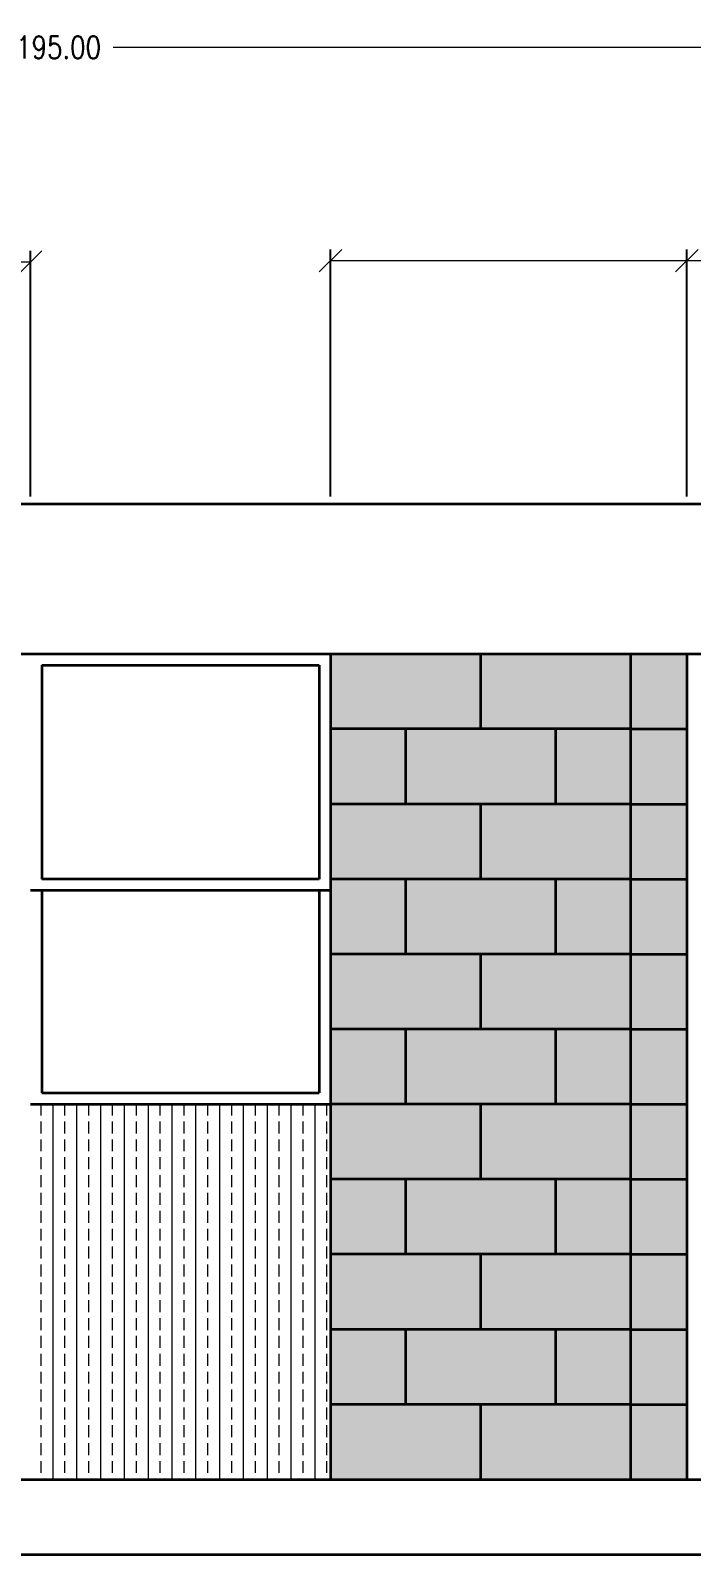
# Paper-space layout 'A000' of a CAD drawing. Header units: metres, sheet in millimetres. Extents: x -6 to 588, y -18 to 402.
# Drawn here: x 405.7 to 440.9, y 119.6 to 200.8 of the extents above; entities that cross this region are included whole.
import ezdxf

# ---------------------------------------------------------------- set-up
doc = ezdxf.new("R2010")
doc.units = ezdxf.units.M
doc.header["$MEASUREMENT"] = 0
doc.layers.get('DEFPOINTS').update_dxf_attribs({"color": 210})
for name, color, linetype, lineweight in [('A-ANNO-DIMS', 3, 'Continuous', 18), ('A-ELEV-MBE1', 7, 'Continuous', 35), ('A-ELEV-PATT', 8, 'Continuous', 18)]:
    doc.layers.add(name, color=color, linetype=linetype, lineweight=lineweight)
doc.styles.add('E-ROMANS', font='romans.shx', dxfattribs={"width": 0.8})
doc.dimstyles.new('E-0100_ARW_18', dxfattribs={"dimscale": 0.001, "dimtxt": 180, "dimasz": 180, "dimexe": 90, "dimexo": 60, "dimgap": 90, "dimtad": 0, "dimzin": 0, "dimdsep": 46, "dimtxsty": 'E-ROMANS', "dimblk": 'OPEN90', "dimcen": 90, "dimclrd": 256, "dimclre": 256, "dimclrt": 256, "dimadec": 0, "dimazin": 0, "dimtfac": 1, "dimtmove": 1, "dimatfit": 3, "dimldrblk": 'OPEN90', "dimfxl": 1, "dimtfill": 1, "dimtolj": 1, "dimtzin": 0, "dimarcsym": 0})

# ---------------------------------------------------------------- blocks, each defined once
blk = doc.blocks.new('_Oblique')
at = {"color": 0, "linetype": 'ByBlock', "lineweight": -2}
blk.add_line((-0.5, -0.5), (0.5, 0.5), dxfattribs=at)
blk = doc.blocks.new('*D96')
at = {"layer": 'A-ANNO-DIMS', "lineweight": -2, "transparency": 16777216}
for p, q in [((309.67, 175.968), (309.67, 200.498)), ((504.67, 175.968), (504.67, 200.498))]:
    blk.add_line(p, q, dxfattribs=at)
at = {"layer": 'A-ANNO-DIMS', "transparency": 16777216}
for p, q in [((309.67, 199.898), (404.261, 199.898)), ((504.67, 199.898), (410.079, 199.898))]:
    blk.add_line(p, q, dxfattribs=at)
at = {"layer": 'DEFPOINTS', "color": 0, "transparency": 16777216}
for p in [(504.67, 199.898), (309.67, 175.568), (504.67, 175.568)]:
    blk.add_point(p, dxfattribs=at)
at = {"layer": 'A-ANNO-DIMS', "transparency": 16777216, "xscale": 1.2, "yscale": 1.2, "zscale": 1.2, "rotation": 180}
blk.add_blockref('_Oblique', (309.67, 199.898), dxfattribs=at)
at = {"layer": 'A-ANNO-DIMS', "transparency": 16777216, "xscale": 1.2, "yscale": 1.2, "zscale": 1.2}
blk.add_blockref('_Oblique', (504.67, 199.898), dxfattribs=at)
at = {"layer": 'A-ANNO-DIMS', "transparency": 16777216, "insert": (407.17, 199.898), "char_height": 1.2, "attachment_point": 5, "style": 'E-ROMANS', "bg_fill": 3, "box_fill_scale": 1.25, "bg_fill_color": 256, "bg_fill_true_color": 13158600, "bg_fill_transparency": 0}
blk.add_mtext('\\A1;195.00', dxfattribs=at)
blk = doc.blocks.new('_Open90')
at = {"color": 0, "linetype": 'ByBlock', "lineweight": -2}
for p, q in [((0, 0), (-1, 0)), ((-0.5, 0.5), (0, 0)), ((0, 0), (-0.5, -0.5))]:
    blk.add_line(p, q, dxfattribs=at)
blk = doc.blocks.new('*D94')
at = {"layer": 'A-ANNO-DIMS', "lineweight": -2, "transparency": 16777216}
for p, q in [((370.696, 175.968), (370.696, 189.053)), ((405.67, 175.968), (405.67, 189.053))]:
    blk.add_line(p, q, dxfattribs=at)
at = {"layer": 'A-ANNO-DIMS', "transparency": 16777216}
for p, q in [((370.696, 188.453), (385.663, 188.453)), ((405.67, 188.453), (390.703, 188.453))]:
    blk.add_line(p, q, dxfattribs=at)
at = {"layer": 'DEFPOINTS', "color": 0, "transparency": 16777216}
for p in [(405.67, 188.453), (370.696, 175.568), (405.67, 175.568)]:
    blk.add_point(p, dxfattribs=at)
at = {"layer": 'A-ANNO-DIMS', "transparency": 16777216, "xscale": 1.2, "yscale": 1.2, "zscale": 1.2, "rotation": 180}
blk.add_blockref('_Oblique', (370.696, 188.453), dxfattribs=at)
at = {"layer": 'A-ANNO-DIMS', "transparency": 16777216, "xscale": 1.2, "yscale": 1.2, "zscale": 1.2}
blk.add_blockref('_Oblique', (405.67, 188.453), dxfattribs=at)
at = {"layer": 'A-ANNO-DIMS', "transparency": 16777216, "insert": (388.183, 188.453), "char_height": 1.2, "attachment_point": 5, "style": 'E-ROMANS', "bg_fill": 3, "box_fill_scale": 1.25, "bg_fill_color": 256, "bg_fill_true_color": 13158600, "bg_fill_transparency": 0}
blk.add_mtext('\\A1;34.97', dxfattribs=at)
blk = doc.blocks.new('*D99')
at = {"layer": 'A-ANNO-DIMS', "lineweight": -2, "transparency": 16777216}
for p, q in [((373.67, 175.968), (373.67, 189.053)), ((405.67, 175.968), (405.67, 189.053))]:
    blk.add_line(p, q, dxfattribs=at)
at = {"layer": 'A-ANNO-DIMS', "transparency": 16777216}
for p, q in [((373.67, 188.453), (387.15, 188.453)), ((405.67, 188.453), (392.19, 188.453))]:
    blk.add_line(p, q, dxfattribs=at)
at = {"layer": 'DEFPOINTS', "color": 0, "transparency": 16777216}
for p in [(373.67, 188.453), (373.67, 175.568), (405.67, 175.568)]:
    blk.add_point(p, dxfattribs=at)
at = {"layer": 'A-ANNO-DIMS', "transparency": 16777216, "xscale": 1.2, "yscale": 1.2, "zscale": 1.2, "rotation": 180}
blk.add_blockref('_Oblique', (373.67, 188.453), dxfattribs=at)
at = {"layer": 'A-ANNO-DIMS', "transparency": 16777216, "xscale": 1.2, "yscale": 1.2, "zscale": 1.2}
blk.add_blockref('_Oblique', (405.67, 188.453), dxfattribs=at)
at = {"layer": 'A-ANNO-DIMS', "transparency": 16777216, "insert": (389.67, 188.453), "char_height": 1.2, "attachment_point": 5, "style": 'E-ROMANS', "bg_fill": 3, "box_fill_scale": 1.25, "bg_fill_color": 256, "bg_fill_true_color": 13158600, "bg_fill_transparency": 0}
blk.add_mtext('\\A1;32.00', dxfattribs=at)
blk = doc.blocks.new('*D100')
at = {"layer": 'A-ANNO-DIMS', "lineweight": -2, "transparency": 16777216}
for p, q in [((421.67, 175.968), (421.67, 189.132)), ((482.67, 175.968), (482.67, 189.132))]:
    blk.add_line(p, q, dxfattribs=at)
at = {"layer": 'A-ANNO-DIMS', "transparency": 16777216}
for p, q in [((421.67, 188.532), (449.673, 188.532)), ((482.67, 188.532), (454.667, 188.532))]:
    blk.add_line(p, q, dxfattribs=at)
at = {"layer": 'DEFPOINTS', "color": 0, "transparency": 16777216}
for p in [(482.67, 188.532), (421.67, 175.568), (482.67, 175.568)]:
    blk.add_point(p, dxfattribs=at)
at = {"layer": 'A-ANNO-DIMS', "transparency": 16777216, "xscale": 1.2, "yscale": 1.2, "zscale": 1.2, "rotation": 180}
blk.add_blockref('_Oblique', (421.67, 188.532), dxfattribs=at)
at = {"layer": 'A-ANNO-DIMS', "transparency": 16777216, "xscale": 1.2, "yscale": 1.2, "zscale": 1.2}
blk.add_blockref('_Oblique', (482.67, 188.532), dxfattribs=at)
at = {"layer": 'A-ANNO-DIMS', "transparency": 16777216, "insert": (452.17, 188.532), "char_height": 1.2, "attachment_point": 5, "style": 'E-ROMANS', "bg_fill": 3, "box_fill_scale": 1.25, "bg_fill_color": 256, "bg_fill_true_color": 13158600, "bg_fill_transparency": 0}
blk.add_mtext('\\A1;61.00', dxfattribs=at)
blk = doc.blocks.new('*D101')
at = {"layer": 'A-ANNO-DIMS', "lineweight": -2, "transparency": 16777216}
for p, q in [((440.67, 175.968), (440.67, 189.132)), ((482.67, 175.968), (482.67, 189.132))]:
    blk.add_line(p, q, dxfattribs=at)
at = {"layer": 'A-ANNO-DIMS', "transparency": 16777216}
for p, q in [((440.67, 188.532), (459.15, 188.532)), ((482.67, 188.532), (464.19, 188.532))]:
    blk.add_line(p, q, dxfattribs=at)
at = {"layer": 'DEFPOINTS', "color": 0, "transparency": 16777216}
for p in [(482.67, 188.532), (440.67, 175.568), (482.67, 175.568)]:
    blk.add_point(p, dxfattribs=at)
at = {"layer": 'A-ANNO-DIMS', "transparency": 16777216, "xscale": 1.2, "yscale": 1.2, "zscale": 1.2, "rotation": 180}
blk.add_blockref('_Oblique', (440.67, 188.532), dxfattribs=at)
at = {"layer": 'A-ANNO-DIMS', "transparency": 16777216, "xscale": 1.2, "yscale": 1.2, "zscale": 1.2}
blk.add_blockref('_Oblique', (482.67, 188.532), dxfattribs=at)
at = {"layer": 'A-ANNO-DIMS', "transparency": 16777216, "insert": (461.67, 188.532), "char_height": 1.2, "attachment_point": 5, "style": 'E-ROMANS', "bg_fill": 3, "box_fill_scale": 1.25, "bg_fill_color": 256, "bg_fill_true_color": 13158600, "bg_fill_transparency": 0}
blk.add_mtext('\\A1;42.00', dxfattribs=at)

psp = doc.layouts.new('A000')

# ---------------------------------------------------------------- hatches: boundary and pattern name
at = {"layer": 'A-ELEV-PATT'}
h = psp.add_hatch(dxfattribs=at)
h.set_pattern_fill('DOTS,_O', color=256, scale=0.5, angle=450)
h.set_pattern_definition([(90, (988.5353, 5863.67945), (-0.79375, 0.396875), [0, -0.79375])])
h.paths.add_polyline_path([(440.67, 167.568), (421.67, 167.568), (421.67, 143.568), (421.67, 123.568), (440.67, 123.568)])
h.paths.add_polyline_path([(481.67, 167.568), (473.67, 167.568), (473.67, 123.568), (481.67, 123.568)])
h.paths.add_polyline_path([(500.67, 167.568), (482.67, 167.568), (482.67, 165.768), (500.67, 165.768)])
h.paths.add_polyline_path([(500.67, 164.768), (482.67, 164.768), (482.67, 162.168), (500.67, 162.168)])
h.paths.add_polyline_path([(500.67, 161.168), (482.67, 161.168), (482.67, 158.568), (500.67, 158.568)])
h.paths.add_polyline_path([(500.67, 157.568), (482.67, 157.568), (482.67, 154.968), (500.67, 154.968)])
h.paths.add_polyline_path([(500.67, 153.968), (482.67, 153.968), (482.67, 151.368), (500.67, 151.368)])
h.paths.add_polyline_path([(500.67, 150.368), (482.67, 150.368), (482.67, 147.768), (500.67, 147.768)])
h.paths.add_polyline_path([(500.67, 146.768), (482.67, 146.768), (482.67, 144.168), (500.67, 144.168)])
h.paths.add_polyline_path([(500.67, 143.168), (482.67, 143.168), (482.67, 140.568), (500.67, 140.568)])
h.paths.add_polyline_path([(500.67, 139.568), (482.67, 139.568), (482.67, 136.968), (500.67, 136.968)])
h.paths.add_polyline_path([(500.67, 135.968), (482.67, 135.968), (482.67, 133.368), (500.67, 133.368)])
h.paths.add_polyline_path([(500.67, 132.368), (482.67, 132.368), (482.67, 129.768), (500.67, 129.768)])
h.paths.add_polyline_path([(500.67, 128.768), (482.67, 128.768), (482.67, 126.168), (500.67, 126.168)])
h.paths.add_polyline_path([(500.67, 125.168), (482.67, 125.168), (482.67, 123.568), (500.67, 123.568)])
h.paths.add_polyline_path([(504.67, 167.568), (501.67, 167.568), (501.67, 123.568), (504.67, 123.568)])

# ---------------------------------------------------------------- linework, layer by layer
at = {"layer": 'A-ELEV-MBE1'}
for p, q in [((373.67, 175.568), (482.67, 175.568)), ((373.67, 167.568), (481.67, 167.568)), ((421.67, 167.568), (421.67, 143.568)), ((429.67, 167.568), (429.67, 163.568)), ((437.67, 167.568), (437.67, 123.568)), ((440.67, 167.568), (440.67, 123.568)), ((406.27, 166.968), (421.07, 166.968)), ((406.27, 166.968), (406.27, 155.568)), ((421.07, 166.968), (421.07, 155.568)), ((437.67, 163.568), (421.67, 163.568)), ((425.67, 163.568), (425.67, 159.568)), ((433.67, 163.568), (433.67, 159.568)), ((437.67, 163.568), (440.67, 163.568)), ((437.67, 159.568), (421.67, 159.568)), ((429.67, 159.568), (429.67, 155.568)), ((437.67, 159.568), (440.67, 159.568)), ((437.67, 155.568), (421.67, 155.568)), ((425.67, 155.568), (425.67, 151.568)), ((433.67, 155.568), (433.67, 151.568)), ((437.67, 155.568), (440.67, 155.568)), ((406.27, 154.968), (406.27, 144.168)), ((421.07, 154.968), (421.07, 144.168)), ((437.67, 151.568), (421.67, 151.568)), ((429.67, 151.568), (429.67, 147.568)), ((437.67, 151.568), (440.67, 151.568)), ((437.67, 147.568), (421.67, 147.568)), ((425.67, 147.568), (425.67, 143.568)), ((433.67, 147.568), (433.67, 143.568)), ((437.67, 147.568), (440.67, 147.568)), ((406.27, 144.168), (421.07, 144.168)), ((405.67, 143.568), (421.67, 143.568)), ((437.67, 143.568), (421.67, 143.568)), ((421.67, 143.568), (421.67, 123.568)), ((429.67, 143.568), (429.67, 139.568)), ((437.67, 143.568), (440.67, 143.568)), ((437.669, 139.568), (421.67, 139.568)), ((425.67, 139.568), (425.67, 135.568)), ((433.67, 139.568), (433.67, 135.568)), ((437.669, 139.568), (440.669, 139.568)), ((437.669, 135.568), (421.67, 135.568)), ((429.67, 135.568), (429.67, 131.568)), ((437.669, 135.568), (440.669, 135.568)), ((437.669, 131.568), (421.67, 131.568)), ((425.67, 131.568), (425.67, 127.568)), ((433.67, 131.568), (433.67, 127.568)), ((437.669, 131.568), (440.669, 131.568)), ((437.669, 127.568), (421.67, 127.568)), ((429.67, 127.568), (429.67, 123.568)), ((437.669, 127.568), (440.669, 127.568)), ((373.67, 123.568), (481.67, 123.568)), ((309.67, 119.568), (519.582, 119.568))]:
    psp.add_line(p, q, dxfattribs=at)
for points in [[(421.07, 155.568), (406.27, 155.568)], [(421.67, 154.968), (405.67, 154.968)]]:
    psp.add_lwpolyline(points, dxfattribs=at)
at = {"layer": 'A-ELEV-PATT', "linetype": 'Continuous'}
for p, q in [((406.24, 142.964), (406.24, 143.568)), ((406.875, 123.568), (406.875, 143.568)), ((407.51, 142.964), (407.51, 143.568)), ((408.145, 123.568), (408.145, 143.568)), ((408.78, 142.964), (408.78, 143.568)), ((409.415, 123.568), (409.415, 143.568)), ((410.05, 142.964), (410.05, 143.568)), ((410.685, 123.568), (410.685, 143.568)), ((411.32, 142.964), (411.32, 143.568)), ((411.955, 123.568), (411.955, 143.568)), ((412.59, 142.964), (412.59, 143.568)), ((413.225, 123.568), (413.225, 143.568)), ((413.86, 142.964), (413.86, 143.568)), ((414.495, 123.568), (414.495, 143.568)), ((415.13, 142.964), (415.13, 143.568)), ((415.765, 123.568), (415.765, 143.568)), ((416.4, 142.964), (416.4, 143.568)), ((417.035, 123.568), (417.035, 143.568)), ((417.67, 142.964), (417.67, 143.568)), ((418.305, 123.568), (418.305, 143.568)), ((418.94, 142.964), (418.94, 143.568)), ((419.575, 123.568), (419.575, 143.568)), ((420.21, 142.964), (420.21, 143.568)), ((420.845, 123.568), (420.845, 143.568)), ((421.48, 142.964), (421.48, 143.568)), ((406.24, 142.012), (406.24, 142.647)), ((407.51, 142.012), (407.51, 142.647)), ((408.78, 142.012), (408.78, 142.647)), ((410.05, 142.012), (410.05, 142.647)), ((411.32, 142.012), (411.32, 142.647)), ((412.59, 142.012), (412.59, 142.647)), ((413.86, 142.012), (413.86, 142.647)), ((415.13, 142.012), (415.13, 142.647)), ((416.4, 142.012), (416.4, 142.647)), ((417.67, 142.012), (417.67, 142.647)), ((418.94, 142.012), (418.94, 142.647)), ((420.21, 142.012), (420.21, 142.647)), ((421.48, 142.012), (421.48, 142.647)), ((406.24, 141.059), (406.24, 141.694)), ((407.51, 141.059), (407.51, 141.694)), ((408.78, 141.059), (408.78, 141.694)), ((410.05, 141.059), (410.05, 141.694)), ((411.32, 141.059), (411.32, 141.694)), ((412.59, 141.059), (412.59, 141.694)), ((413.86, 141.059), (413.86, 141.694)), ((415.13, 141.059), (415.13, 141.694)), ((416.4, 141.059), (416.4, 141.694)), ((417.67, 141.059), (417.67, 141.694)), ((418.94, 141.059), (418.94, 141.694)), ((420.21, 141.059), (420.21, 141.694)), ((421.48, 141.059), (421.48, 141.694)), ((406.24, 140.107), (406.24, 140.742)), ((407.51, 140.107), (407.51, 140.742)), ((408.78, 140.107), (408.78, 140.742)), ((410.05, 140.107), (410.05, 140.742)), ((411.32, 140.107), (411.32, 140.742)), ((412.59, 140.107), (412.59, 140.742)), ((413.86, 140.107), (413.86, 140.742)), ((415.13, 140.107), (415.13, 140.742)), ((416.4, 140.107), (416.4, 140.742)), ((417.67, 140.107), (417.67, 140.742)), ((418.94, 140.107), (418.94, 140.742)), ((420.21, 140.107), (420.21, 140.742)), ((421.48, 140.107), (421.48, 140.742)), ((406.24, 139.154), (406.24, 139.789)), ((407.51, 139.154), (407.51, 139.789)), ((408.78, 139.154), (408.78, 139.789)), ((410.05, 139.154), (410.05, 139.789)), ((411.32, 139.154), (411.32, 139.789)), ((412.59, 139.154), (412.59, 139.789)), ((413.86, 139.154), (413.86, 139.789)), ((415.13, 139.154), (415.13, 139.789)), ((416.4, 139.154), (416.4, 139.789)), ((417.67, 139.154), (417.67, 139.789)), ((418.94, 139.154), (418.94, 139.789)), ((420.21, 139.154), (420.21, 139.789)), ((421.48, 139.154), (421.48, 139.789)), ((406.24, 138.202), (406.24, 138.837)), ((407.51, 138.202), (407.51, 138.837)), ((408.78, 138.202), (408.78, 138.837)), ((410.05, 138.202), (410.05, 138.837)), ((411.32, 138.202), (411.32, 138.837)), ((412.59, 138.202), (412.59, 138.837)), ((413.86, 138.202), (413.86, 138.837)), ((415.13, 138.202), (415.13, 138.837)), ((416.4, 138.202), (416.4, 138.837)), ((417.67, 138.202), (417.67, 138.837)), ((418.94, 138.202), (418.94, 138.837)), ((420.21, 138.202), (420.21, 138.837)), ((421.48, 138.202), (421.48, 138.837)), ((406.24, 137.249), (406.24, 137.884)), ((407.51, 137.249), (407.51, 137.884)), ((408.78, 137.249), (408.78, 137.884)), ((410.05, 137.249), (410.05, 137.884)), ((411.32, 137.249), (411.32, 137.884)), ((412.59, 137.249), (412.59, 137.884)), ((413.86, 137.249), (413.86, 137.884)), ((415.13, 137.249), (415.13, 137.884)), ((416.4, 137.249), (416.4, 137.884)), ((417.67, 137.249), (417.67, 137.884)), ((418.94, 137.249), (418.94, 137.884)), ((420.21, 137.249), (420.21, 137.884)), ((421.48, 137.249), (421.48, 137.884)), ((406.24, 136.297), (406.24, 136.932)), ((407.51, 136.297), (407.51, 136.932)), ((408.78, 136.297), (408.78, 136.932)), ((410.05, 136.297), (410.05, 136.932)), ((411.32, 136.297), (411.32, 136.932)), ((412.59, 136.297), (412.59, 136.932)), ((413.86, 136.297), (413.86, 136.932)), ((415.13, 136.297), (415.13, 136.932)), ((416.4, 136.297), (416.4, 136.932)), ((417.67, 136.297), (417.67, 136.932)), ((418.94, 136.297), (418.94, 136.932)), ((420.21, 136.297), (420.21, 136.932)), ((421.48, 136.297), (421.48, 136.932)), ((406.24, 135.344), (406.24, 135.979)), ((407.51, 135.344), (407.51, 135.979)), ((408.78, 135.344), (408.78, 135.979)), ((410.05, 135.344), (410.05, 135.979)), ((411.32, 135.344), (411.32, 135.979)), ((412.59, 135.344), (412.59, 135.979)), ((413.86, 135.344), (413.86, 135.979)), ((415.13, 135.344), (415.13, 135.979)), ((416.4, 135.344), (416.4, 135.979)), ((417.67, 135.344), (417.67, 135.979)), ((418.94, 135.344), (418.94, 135.979)), ((420.21, 135.344), (420.21, 135.979)), ((421.48, 135.344), (421.48, 135.979)), ((406.24, 134.392), (406.24, 135.027)), ((407.51, 134.392), (407.51, 135.027)), ((408.78, 134.392), (408.78, 135.027)), ((410.05, 134.392), (410.05, 135.027)), ((411.32, 134.392), (411.32, 135.027)), ((412.59, 134.392), (412.59, 135.027)), ((413.86, 134.392), (413.86, 135.027)), ((415.13, 134.392), (415.13, 135.027)), ((416.4, 134.392), (416.4, 135.027)), ((417.67, 134.392), (417.67, 135.027)), ((418.94, 134.392), (418.94, 135.027)), ((420.21, 134.392), (420.21, 135.027)), ((421.48, 134.392), (421.48, 135.027)), ((406.24, 133.439), (406.24, 134.074)), ((407.51, 133.439), (407.51, 134.074)), ((408.78, 133.439), (408.78, 134.074)), ((410.05, 133.439), (410.05, 134.074)), ((411.32, 133.439), (411.32, 134.074)), ((412.59, 133.439), (412.59, 134.074)), ((413.86, 133.439), (413.86, 134.074)), ((415.13, 133.439), (415.13, 134.074)), ((416.4, 133.439), (416.4, 134.074)), ((417.67, 133.439), (417.67, 134.074)), ((418.94, 133.439), (418.94, 134.074)), ((420.21, 133.439), (420.21, 134.074)), ((421.48, 133.439), (421.48, 134.074)), ((406.24, 132.487), (406.24, 133.122)), ((407.51, 132.487), (407.51, 133.122)), ((408.78, 132.487), (408.78, 133.122)), ((410.05, 132.487), (410.05, 133.122)), ((411.32, 132.487), (411.32, 133.122)), ((412.59, 132.487), (412.59, 133.122)), ((413.86, 132.487), (413.86, 133.122)), ((415.13, 132.487), (415.13, 133.122)), ((416.4, 132.487), (416.4, 133.122)), ((417.67, 132.487), (417.67, 133.122)), ((418.94, 132.487), (418.94, 133.122)), ((420.21, 132.487), (420.21, 133.122)), ((421.48, 132.487), (421.48, 133.122)), ((406.24, 131.534), (406.24, 132.169)), ((407.51, 131.534), (407.51, 132.169)), ((408.78, 131.534), (408.78, 132.169)), ((410.05, 131.534), (410.05, 132.169)), ((411.32, 131.534), (411.32, 132.169)), ((412.59, 131.534), (412.59, 132.169)), ((413.86, 131.534), (413.86, 132.169)), ((415.13, 131.534), (415.13, 132.169)), ((416.4, 131.534), (416.4, 132.169)), ((417.67, 131.534), (417.67, 132.169)), ((418.94, 131.534), (418.94, 132.169)), ((420.21, 131.534), (420.21, 132.169)), ((421.48, 131.534), (421.48, 132.169)), ((406.24, 130.582), (406.24, 131.217)), ((407.51, 130.582), (407.51, 131.217)), ((408.78, 130.582), (408.78, 131.217)), ((410.05, 130.582), (410.05, 131.217)), ((411.32, 130.582), (411.32, 131.217)), ((412.59, 130.582), (412.59, 131.217)), ((413.86, 130.582), (413.86, 131.217)), ((415.13, 130.582), (415.13, 131.217)), ((416.4, 130.582), (416.4, 131.217)), ((417.67, 130.582), (417.67, 131.217)), ((418.94, 130.582), (418.94, 131.217)), ((420.21, 130.582), (420.21, 131.217)), ((421.48, 130.582), (421.48, 131.217)), ((406.24, 129.629), (406.24, 130.264)), ((407.51, 129.629), (407.51, 130.264)), ((408.78, 129.629), (408.78, 130.264)), ((410.05, 129.629), (410.05, 130.264)), ((411.32, 129.629), (411.32, 130.264)), ((412.59, 129.629), (412.59, 130.264)), ((413.86, 129.629), (413.86, 130.264)), ((415.13, 129.629), (415.13, 130.264)), ((416.4, 129.629), (416.4, 130.264)), ((417.67, 129.629), (417.67, 130.264)), ((418.94, 129.629), (418.94, 130.264)), ((420.21, 129.629), (420.21, 130.264)), ((421.48, 129.629), (421.48, 130.264)), ((406.24, 128.677), (406.24, 129.312)), ((407.51, 128.677), (407.51, 129.312)), ((408.78, 128.677), (408.78, 129.312)), ((410.05, 128.677), (410.05, 129.312)), ((411.32, 128.677), (411.32, 129.312)), ((412.59, 128.677), (412.59, 129.312)), ((413.86, 128.677), (413.86, 129.312)), ((415.13, 128.677), (415.13, 129.312)), ((416.4, 128.677), (416.4, 129.312)), ((417.67, 128.677), (417.67, 129.312)), ((418.94, 128.677), (418.94, 129.312)), ((420.21, 128.677), (420.21, 129.312)), ((421.48, 128.677), (421.48, 129.312)), ((406.24, 127.724), (406.24, 128.359)), ((407.51, 127.724), (407.51, 128.359)), ((408.78, 127.724), (408.78, 128.359)), ((410.05, 127.724), (410.05, 128.359)), ((411.32, 127.724), (411.32, 128.359)), ((412.59, 127.724), (412.59, 128.359)), ((413.86, 127.724), (413.86, 128.359)), ((415.13, 127.724), (415.13, 128.359)), ((416.4, 127.724), (416.4, 128.359)), ((417.67, 127.724), (417.67, 128.359)), ((418.94, 127.724), (418.94, 128.359)), ((420.21, 127.724), (420.21, 128.359)), ((421.48, 127.724), (421.48, 128.359)), ((406.24, 126.772), (406.24, 127.407)), ((407.51, 126.772), (407.51, 127.407)), ((408.78, 126.772), (408.78, 127.407)), ((410.05, 126.772), (410.05, 127.407)), ((411.32, 126.772), (411.32, 127.407)), ((412.59, 126.772), (412.59, 127.407)), ((413.86, 126.772), (413.86, 127.407)), ((415.13, 126.772), (415.13, 127.407)), ((416.4, 126.772), (416.4, 127.407)), ((417.67, 126.772), (417.67, 127.407)), ((418.94, 126.772), (418.94, 127.407)), ((420.21, 126.772), (420.21, 127.407)), ((421.48, 126.772), (421.48, 127.407)), ((406.24, 125.819), (406.24, 126.454)), ((407.51, 125.819), (407.51, 126.454)), ((408.78, 125.819), (408.78, 126.454)), ((410.05, 125.819), (410.05, 126.454)), ((411.32, 125.819), (411.32, 126.454)), ((412.59, 125.819), (412.59, 126.454)), ((413.86, 125.819), (413.86, 126.454)), ((415.13, 125.819), (415.13, 126.454)), ((416.4, 125.819), (416.4, 126.454)), ((417.67, 125.819), (417.67, 126.454)), ((418.94, 125.819), (418.94, 126.454)), ((420.21, 125.819), (420.21, 126.454)), ((421.48, 125.819), (421.48, 126.454)), ((406.24, 124.867), (406.24, 125.502)), ((407.51, 124.867), (407.51, 125.502)), ((408.78, 124.867), (408.78, 125.502)), ((410.05, 124.867), (410.05, 125.502)), ((411.32, 124.867), (411.32, 125.502)), ((412.59, 124.867), (412.59, 125.502)), ((413.86, 124.867), (413.86, 125.502)), ((415.13, 124.867), (415.13, 125.502)), ((416.4, 124.867), (416.4, 125.502)), ((417.67, 124.867), (417.67, 125.502)), ((418.94, 124.867), (418.94, 125.502)), ((420.21, 124.867), (420.21, 125.502)), ((421.48, 124.867), (421.48, 125.502)), ((406.24, 123.914), (406.24, 124.549)), ((407.51, 123.914), (407.51, 124.549)), ((408.78, 123.914), (408.78, 124.549)), ((410.05, 123.914), (410.05, 124.549)), ((411.32, 123.914), (411.32, 124.549)), ((412.59, 123.914), (412.59, 124.549)), ((413.86, 123.914), (413.86, 124.549)), ((415.13, 123.914), (415.13, 124.549)), ((416.4, 123.914), (416.4, 124.549)), ((417.67, 123.914), (417.67, 124.549)), ((418.94, 123.914), (418.94, 124.549)), ((420.21, 123.914), (420.21, 124.549)), ((421.48, 123.914), (421.48, 124.549)), ((406.24, 123.568), (406.24, 123.597)), ((407.51, 123.568), (407.51, 123.597)), ((408.78, 123.568), (408.78, 123.597)), ((410.05, 123.568), (410.05, 123.597)), ((411.32, 123.568), (411.32, 123.597)), ((412.59, 123.568), (412.59, 123.597)), ((413.86, 123.568), (413.86, 123.597)), ((415.13, 123.568), (415.13, 123.597)), ((416.4, 123.568), (416.4, 123.597)), ((417.67, 123.568), (417.67, 123.597)), ((418.94, 123.568), (418.94, 123.597)), ((420.21, 123.568), (420.21, 123.597)), ((421.48, 123.568), (421.48, 123.597))]:
    psp.add_line(p, q, dxfattribs=at)

# ---------------------------------------------------------------- next in the draw order: dimensions: what is measured, and where the dimension line sits
at = {"layer": 'A-ANNO-DIMS'}
dim = psp.add_linear_dim(base=(504.67, 199.898), p1=(309.67, 175.568), p2=(504.67, 175.568), dimstyle='E-0100_ARW_18', override={"dimscale": 0.01, "dimtxt": 120, "dimasz": 120, "dimexe": 60, "dimexo": 40, "dimgap": 60, "dimblk": 'Oblique', "dimcen": 60, "dimlwd": 65535}, dxfattribs=at)
dim.commit()
dim.dimension.update_dxf_attribs({"geometry": '*D96', "text_midpoint": (407.17, 199.898)})

# ---------------------------------------------------------------- next in the draw order: dimensions: what is measured, and where the dimension line sits
for base, p1, p2, picture, middle in [((405.67, 188.453), (370.696, 175.568), (405.67, 175.568), '*D94', (388.183, 188.453)), ((482.67, 188.532), (421.67, 175.568), (482.67, 175.568), '*D100', (452.17, 188.532))]:
    dim = psp.add_linear_dim(base=base, p1=p1, p2=p2, dimstyle='E-0100_ARW_18', override={"dimscale": 0.01, "dimtxt": 120, "dimasz": 120, "dimexe": 60, "dimexo": 40, "dimgap": 60, "dimblk": 'Oblique', "dimcen": 60, "dimlwd": 65535}, dxfattribs=at)
    dim.commit()
    dim.dimension.update_dxf_attribs({"geometry": picture, "text_midpoint": middle})

# ---------------------------------------------------------------- next in the draw order: dimensions: what is measured, and where the dimension line sits
for base, p1, p2, picture, middle in [((373.67, 188.453), (405.67, 175.568), (373.67, 175.568), '*D99', (389.67, 188.453)), ((482.67, 188.532), (440.67, 175.568), (482.67, 175.568), '*D101', (461.67, 188.532))]:
    dim = psp.add_linear_dim(base=base, p1=p1, p2=p2, dimstyle='E-0100_ARW_18', override={"dimscale": 0.01, "dimtxt": 120, "dimasz": 120, "dimexe": 60, "dimexo": 40, "dimgap": 60, "dimblk": 'Oblique', "dimcen": 60, "dimlwd": 65535}, dxfattribs=at)
    dim.commit()
    dim.dimension.update_dxf_attribs({"geometry": picture, "text_midpoint": middle})

doc.saveas('drawing.dxf')
